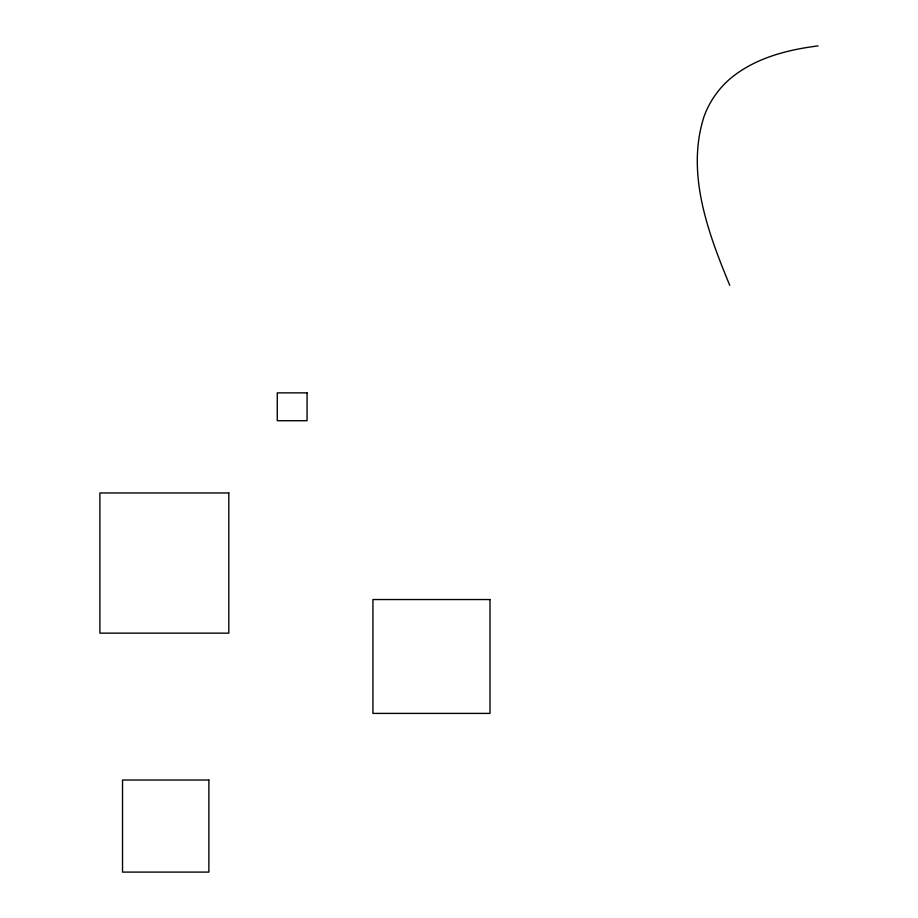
<?xml version="1.0" encoding="UTF-8"?>
<svg xmlns="http://www.w3.org/2000/svg" width="918" height="918" viewBox="0 0 918 918"><rect width="100%" height="100%" fill="white"/><g stroke="black" fill="none" stroke-linecap="round" stroke-linejoin="round"><path stroke-width="1.38" d="M818.099 45.9C786.99 49.801 755.032 58.052 730.441 78.478A90.687 90.687 0 0 0 704.06 116.471C685.746 173.204 708.088 232.908 729.764 285.349M307.071 392.87L277.27 392.87L277.27 420.708L307.071 420.708L307.071 392.87M228.811 492.955L99.901 492.955L99.901 633.145L228.811 633.145L228.811 492.955M489.994 599.546L372.926 599.546L372.926 713.401L489.994 713.401L489.994 599.546M208.879 780.025L122.53 780.025L122.53 872.1L208.879 872.1L208.879 780.025"/></g></svg>
